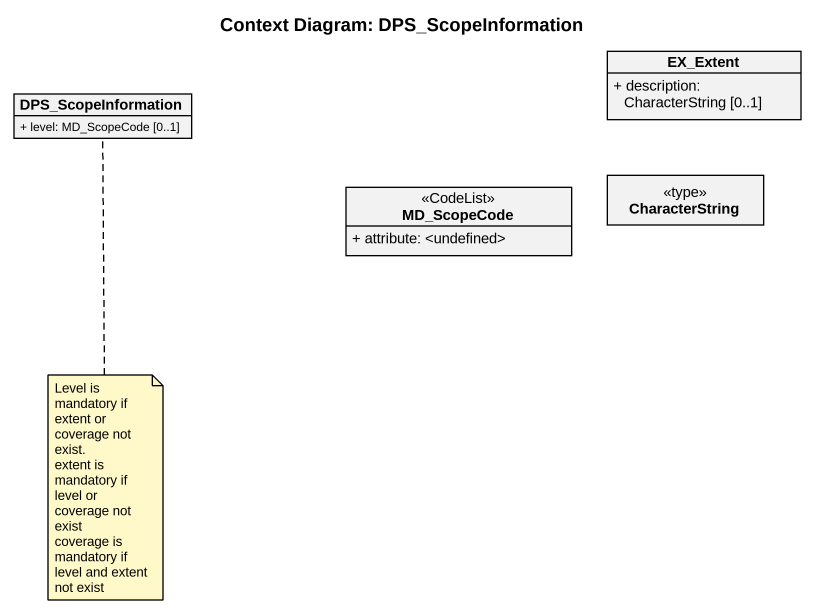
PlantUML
@startuml
title Context Diagram: DPS_ScopeInformation
hide circle
hide empty members
skinparam classAttributeIconSize 0
class EX_Extent {
  + description: CharacterString [0..1]
}
class DPS_ScopeInformation {
  + level: MD_ScopeCode [0..1]
}
class MD_ScopeCode <<CodeList>> {
  + attribute: <undefined>
}
class CharacterString <<type>>
note bottom of DPS_ScopeInformation
  Level is mandatory if extent or coverage not exist.
  extent is mandatory if level or coverage not exist
  coverage is mandatory if level and extent not exist
end note
@enduml
